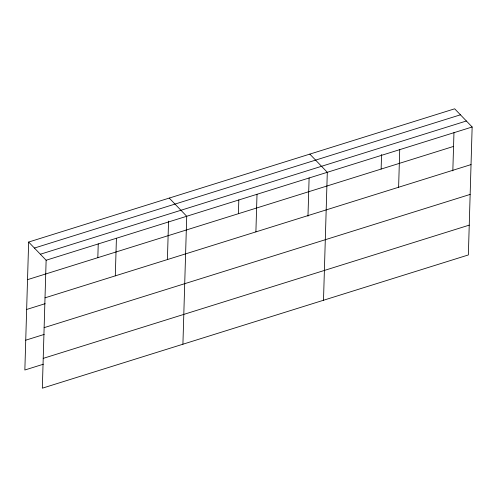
<?xml version="1.0" encoding="UTF-8"?>
<svg xmlns="http://www.w3.org/2000/svg" width="497" height="497" viewBox="0 0 497 497"><rect width="100%" height="100%" fill="white"/><g stroke="black" fill="none" stroke-linecap="round" stroke-linejoin="round"><path stroke-width="0.75" d="M28.646 242.051L46.128 260.235L42.332 388.188L468.354 254.949L472.15 126.996L454.668 108.812L28.646 242.051L24.85 370.004L43.351 364.22M97.828 257.676L98.238 243.859M115.304 275.86L116.422 238.249M167.414 259.384L168.551 221.109M182.915 344.216L186.717 216.27L169.235 198.086M238.411 213.704L238.821 199.887M255.893 231.888L257.011 194.284M307.978 216.183L309.115 177.907M323.504 300.25L327.299 172.297L309.824 154.113M381.131 169.067L381.566 154.486M398.613 187.251L399.725 149.647M452.829 170.881L453.966 132.606M34.417 248.053L460.439 114.813M40.356 254.234L466.385 120.995M46.128 260.235L472.15 126.996M27.534 279.656L453.556 146.416M45.01 297.84L471.032 164.6M26.645 309.469L45.146 303.686M44.127 327.653L470.15 194.414M25.732 340.19L44.233 334.406M43.214 358.374L469.236 225.135"/></g></svg>
